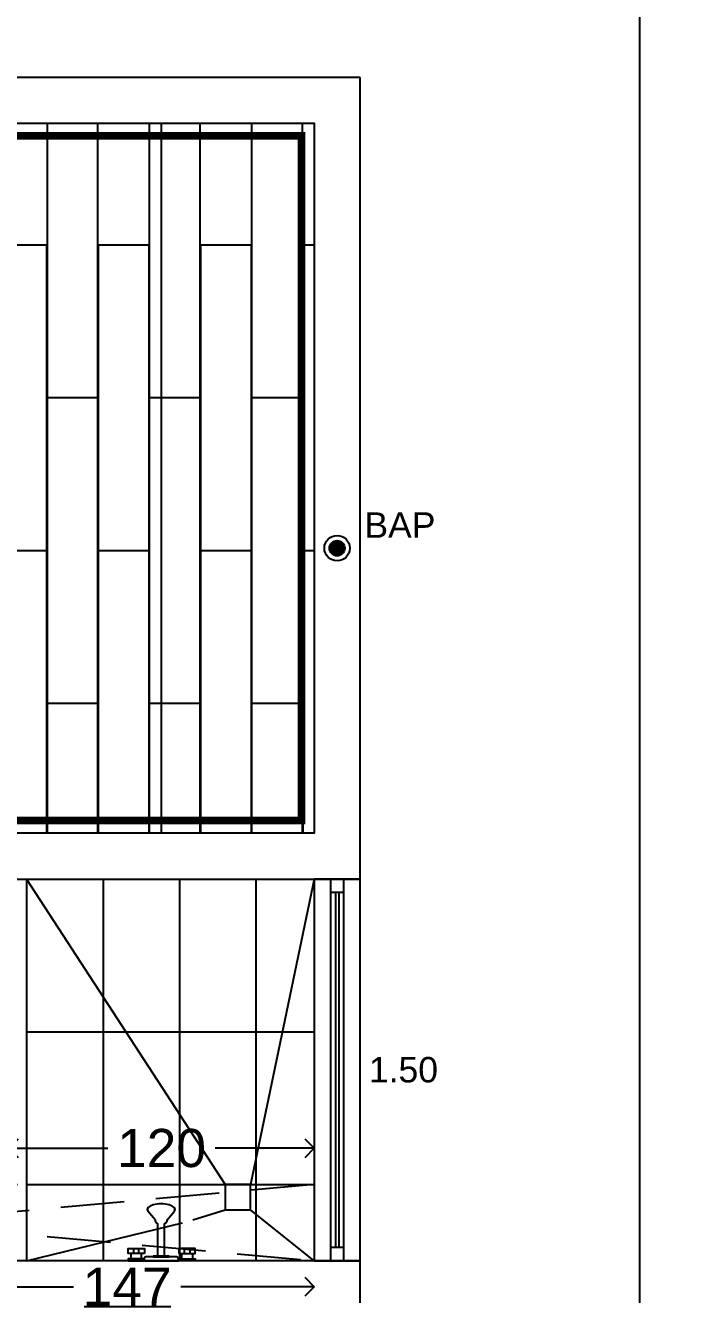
# Model space of a CAD drawing. Header units: metres. Extents: x 116 to 542, y -164 to 56.
# Drawn here: x 506.679 to 509.246, y -86.693 to -81.706 of the extents above; entities that cross this region are included whole.
import ezdxf

# ---------------------------------------------------------------- set-up
doc = ezdxf.new("R2010")
doc.units = ezdxf.units.M
doc.header["$PDMODE"] = 35
doc.linetypes.add('AR-169$0$HIDDEN', pattern=[0.375, 0.25, -0.125])
doc.linetypes.add('HIDDEN2', pattern=[0.1875, 0.125, -0.0625])
for name, color, linetype in [('A-PISO', 30, 'Continuous'), ('AR-169$0$A-BAP', 8, 'Continuous'), ('AR-169$0$A-DIM-VANOS', 8, 'Continuous'), ('AR-169$0$A-ESCALON', 8, 'Continuous'), ('AR-169$0$A-EXTERIOR', 8, 'Continuous'), ('AR-169$0$A-MUEBLES FIJOS', 8, 'Continuous'), ('AR-169$0$A-MUROS', 8, 'Continuous'), ('AR-169$0$A-MUROS BAJOS', 8, 'Continuous'), ('AR-169$0$A-PROY LINTERNILLAS', 8, 'AR-169$0$HIDDEN'), ('AR-169$0$A-VENTANAS', 8, 'Continuous')]:
    doc.layers.add(name, color=color, linetype=linetype)
doc.styles.add('Anot_Arial', font='arial.ttf')
doc.styles.add('AR-169$0$Anot_Arial', font='arial.ttf')
doc.styles.add('AR-169$0$Standard', font='arial.ttf')
doc.dimstyles.new('AR-169$0$VANOS', dxfattribs={"dimtxt": 0.1, "dimasz": 0.05, "dimexe": 0, "dimexo": 0, "dimgap": 0.03, "dimtad": 0, "dimtih": 1, "dimtoh": 1, "dimzin": 0, "dimdsep": 46, "dimtxsty": 'AR-169$0$Standard', "dimblk": 'AR-169$0$_Dot', "dimcen": 0.09, "dimse1": 1, "dimse2": 1, "dimsd1": 1, "dimsd2": 1, "dimclrd": 256, "dimclre": 256, "dimclrt": 256, "dimazin": 0, "dimtfac": 1, "dimtix": 1, "dimtofl": 0, "dimtmove": 2, "dimatfit": 3, "dimldrblk": 'AR-169$0$COTA', "dimfxl": 0, "dimtolj": 1, "dimtzin": 0, "dimlwd": 18, "dimarcsym": 0})
doc.dimstyles.new('DETALLE DE CAMBIOS', dxfattribs={"dimscale": 1.5, "dimtxt": 0.1, "dimasz": 0.05, "dimexe": 0.18, "dimexo": 0.0625, "dimgap": 0.035, "dimtad": 0, "dimtih": 1, "dimtoh": 1, "dimdec": 0, "dimlfac": 100, "dimzin": 0, "dimdsep": 46, "dimtxsty": 'Anot_Arial', "dimblk": 'OPEN90', "dimcen": 0.09, "dimse1": 1, "dimse2": 1, "dimclrd": 1, "dimclre": 4, "dimclrt": 1, "dimadec": 0, "dimazin": 0, "dimtfac": 1, "dimtdec": 0, "dimtix": 1, "dimtofl": 0, "dimtmove": 0, "dimatfit": 3, "dimldrblk": 'OPEN90', "dimfxl": 1, "dimtolj": 1, "dimtzin": 0, "dimarcsym": 0})

# ---------------------------------------------------------------- blocks, each defined once
blk = doc.blocks.new('AR-169$0$MNRLS')
for p, q in [((0.028, 0.12136), (0.008, 0.12136)), ((0.048, 0.11072), (0.028, 0.11072)), ((0.008, 0.07864), (0.028, 0.07864)), ((0.028, 0.08928), (0.048, 0.08928)), ((0.008, -0.07864), (0.028, -0.07864)), ((0.028, -0.08928), (0.048, -0.08928)), ((0.028, -0.12136), (0.008, -0.12136)), ((0.048, -0.11072), (0.028, -0.11072))]:
    blk.add_line(p, q)
for points in [[(0, 0.068), (0.008, 0.068), (0.008, 0.132), (0, 0.132)], [(0.028, 0.068), (0.028, 0.132), (0.048, 0.132), (0.048, 0.068)], [(0, -0.068), (0.008, -0.068), (0.008, -0.132), (0, -0.132)], [(0.028, -0.068), (0.028, -0.132), (0.048, -0.132), (0.048, -0.068)]]:
    blk.add_lwpolyline(points, close=True)
at = {"layer": 'Defpoints', "color": 8}
blk.add_line((0, 0.068), (0, -0.068), dxfattribs=at)
blk = doc.blocks.new('AR-169$0$DSAF')
at = {"ltscale": 0.05}
for p, q in [((440.8631, -200.5216), (440.8631, -200.5249)), ((440.9054, -200.5216), (440.8631, -200.5216)), ((440.9054, -200.5249), (440.9054, -200.5216)), ((440.9054, -200.5249), (440.8631, -200.5249)), ((440.8752, -200.5249), (440.8752, -200.6095)), ((440.8932, -200.5249), (440.8932, -200.6095)), ((440.8683, -200.619), (440.8492, -200.6418)), ((440.9002, -200.619), (440.9193, -200.6418))]:
    blk.add_line(p, q, dxfattribs=at)
blk.add_lwpolyline([(440.8442, -200.5216), (440.9242, -200.5216, 0.414214), (440.9292, -200.5166), (440.9292, -200.5116), (440.8392, -200.5116), (440.8392, -200.5166, 0.414214)], format="xyb", close=True, dxfattribs=at)
for centre, major_axis, ratio, start_param, end_param in [((440.8842, -200.619), (0.016, 0), 0.725306, 2.170044, 3.141593), ((440.8842, -200.619), (0.016, 0), 0.725306, 0, 0.971549), ((440.8843, -200.6457), (0.0363, 0), 0.415274, 2.879781, 6.544996)]:
    blk.add_ellipse(centre, major_axis=major_axis, ratio=ratio, start_param=start_param, end_param=end_param, dxfattribs=at)
blk = doc.blocks.new('*U101')
at = {"color": 0}
for points in [[(0, -0.02), (1.1533, -0.02), (1.1533, 0.02), (0, 0.02)], [(0, -0.02), (0.04, -0.02), (0.04, 0.02), (0, 0.02)], [(1.1533, 0.02), (1.1133, 0.02), (1.1133, -0.02), (1.1533, -0.02)]]:
    blk.add_lwpolyline(points, close=True, dxfattribs=at)
at = {"color": 8}
for points in [[(0.04, 0.005), (1.1133, 0.005)], [(0.04, -0.005), (1.1133, -0.005)]]:
    blk.add_lwpolyline(points, dxfattribs=at)
at = {"style": 'AR-169$0$Anot_Arial', "flags": 1}
for tag, p in [('ESPACIO', (0.1591, 0.4028)), ('TIPO', (0.1591, 0.3233)), ('NUMERO', (0.1591, 0.2487)), ('MATERIAL', (0.1591, 0.1668))]:
    blk.add_attdef(tag, p, '', height=0.0625, dxfattribs=at)
blk = doc.blocks.new('*D541')
at = {"layer": 'Defpoints', "color": 0, "transparency": 16777216}
for p in [(507.9942, -85.0604), (507.9942, -86.5604), (508.1648, -86.5604)]:
    blk.add_point(p, dxfattribs=at)
at = {"layer": 'AR-169$0$A-DIM-VANOS', "transparency": 16777216, "insert": (508.1648, -85.8104), "char_height": 0.1, "attachment_point": 5, "style": 'AR-169$0$Standard'}
blk.add_mtext('\\A1;1.50', dxfattribs=at)
blk = doc.blocks.new('AR-169$0$_Dot')
at = {"color": 0, "linetype": 'ByBlock', "lineweight": -2}
blk.add_line((-0.5, 0), (-1, 0), dxfattribs=at)
at = {"color": 0, "linetype": 'ByBlock', "const_width": 0.5}
blk.add_lwpolyline([(-0.25, 0, 1), (0.25, 0, 1)], format="xyb", close=True, dxfattribs=at)
blk = doc.blocks.new('AR-169$0$COTA')
blk.add_line((-2.926, 0), (0, 0))
blk.add_lwpolyline([(-1.414, 0), (-1.414, -0.354), (0, -0.354), (0, 0)], close=True)
blk.add_solid([(-1.414, 0), (-1.414, -0.354), (0, 0), (0, -0.354)])
blk = doc.blocks.new('_Open90')
at = {"color": 0, "linetype": 'ByBlock', "lineweight": -2}
for p, q in [((0, 0), (-1, 0)), ((-0.5, 0.5), (0, 0)), ((0, 0), (-0.5, -0.5))]:
    blk.add_line(p, q, dxfattribs=at)
blk = doc.blocks.new('*D640')
at = {"layer": 'A-PISO', "color": 1, "lineweight": -2, "ltscale": 100, "transparency": 16777216}
for p, q in [((506.4192, -86.6624), (506.8681, -86.6624)), ((507.7392, -86.6624), (507.2904, -86.6624))]:
    blk.add_line(p, q, dxfattribs=at)
at = {"layer": 'Defpoints', "color": 0, "ltscale": 100, "transparency": 16777216}
for p in [(507.8142, -86.6624), (506.3442, -86.7404), (507.8142, -86.7404)]:
    blk.add_point(p, dxfattribs=at)
at = {"layer": 'A-PISO', "color": 1, "lineweight": -2, "ltscale": 100, "transparency": 16777216, "xscale": 0.07500000000000001, "yscale": 0.07500000000000001, "zscale": 0.07500000000000001, "rotation": 180}
blk.add_blockref('_Open90', (506.3442, -86.6624), dxfattribs=at)
at = {"layer": 'A-PISO', "color": 1, "lineweight": -2, "ltscale": 100, "transparency": 16777216, "xscale": 0.07500000000000001, "yscale": 0.07500000000000001, "zscale": 0.07500000000000001}
blk.add_blockref('_Open90', (507.8142, -86.6624), dxfattribs=at)
at = {"layer": 'A-PISO', "color": 1, "ltscale": 100, "transparency": 16777216, "insert": (507.0792, -86.6624), "char_height": 0.15, "attachment_point": 5, "style": 'Anot_Arial'}
blk.add_mtext('\\A1;147', dxfattribs=at)
blk = doc.blocks.new('*D643')
at = {"layer": 'A-PISO', "color": 1, "lineweight": -2, "ltscale": 100, "transparency": 16777216}
for p, q in [((506.6892, -86.1184), (507.0033, -86.1184)), ((507.7392, -86.1184), (507.4251, -86.1184))]:
    blk.add_line(p, q, dxfattribs=at)
at = {"layer": 'Defpoints', "color": 0, "ltscale": 100, "transparency": 16777216}
for p in [(506.6142, -86.1184), (507.8142, -86.1184), (507.8142, -86.5604)]:
    blk.add_point(p, dxfattribs=at)
at = {"layer": 'A-PISO', "color": 1, "lineweight": -2, "ltscale": 100, "transparency": 16777216, "xscale": 0.07500000000000001, "yscale": 0.07500000000000001, "zscale": 0.07500000000000001, "rotation": 180}
blk.add_blockref('_Open90', (506.6142, -86.1184), dxfattribs=at)
at = {"layer": 'A-PISO', "color": 1, "lineweight": -2, "ltscale": 100, "transparency": 16777216, "xscale": 0.07500000000000001, "yscale": 0.07500000000000001, "zscale": 0.07500000000000001}
blk.add_blockref('_Open90', (507.8142, -86.1184), dxfattribs=at)
at = {"layer": 'A-PISO', "color": 1, "ltscale": 100, "transparency": 16777216, "insert": (507.2142, -86.1184), "char_height": 0.15, "attachment_point": 5, "style": 'Anot_Arial'}
blk.add_mtext('\\A1;120', dxfattribs=at)

msp = doc.modelspace()

# ---------------------------------------------------------------- hatches: boundary and pattern name
at = {"layer": 'AR-169$0$A-BAP'}
h = msp.add_hatch(color=256, dxfattribs=at)
h.dxf.hatch_style = 1
edge = h.paths.add_edge_path()
edge.add_arc((507.9042, -83.7604), 0.03, -180, 180)

# ---------------------------------------------------------------- linework, layer by layer
at = {"color": 30, "linetype": 'HIDDEN2', "const_width": 0.03}
msp.add_lwpolyline([(502.7942, -84.9508), (502.7942, -82.1404), (504.4442, -82.1404), (507.7642, -82.1404), (507.7642, -84.8304), (503.5943, -84.8304), (503.5943, -84.9428)], dxfattribs=at)
msp.add_circle((496.5529, -118.4388), 45.3176)
at = {"layer": 'A-PISO'}
for p, q in [((506.6842, -85.0604), (506.6842, -86.5604)), ((506.6842, -85.0604), (507.8142, -85.0604)), ((506.9842, -85.0604), (506.9842, -86.5604)), ((507.2842, -85.0604), (507.2842, -86.5604)), ((507.5842, -85.0604), (507.5842, -86.5604)), ((507.8142, -85.0604), (507.8142, -86.5604)), ((506.6842, -85.6604), (507.8142, -85.6604)), ((506.6842, -86.2604), (507.8142, -86.2604))]:
    msp.add_line(p, q, dxfattribs=at)
for points in [[(503.6443, -84.9704), (502.7442, -84.9704), (502.7442, -82.0904), (507.8142, -82.0904), (507.8142, -84.8804), (503.6443, -84.8804), (503.6443, -84.9704)], [(503.6443, -84.9704), (502.7442, -84.9704), (502.7442, -82.0904), (507.8142, -82.0904), (507.8142, -84.8804), (503.6443, -84.8804), (503.6443, -84.9704)], [(506.7642, -82.0904), (506.7642, -83.1689), (506.9642, -83.1689), (506.9642, -82.0904)], [(507.1662, -82.0904), (507.1662, -83.1689), (507.3662, -83.1689), (507.3662, -82.0904)], [(507.5682, -82.0904), (507.5682, -83.1689), (507.7682, -83.1689), (507.7682, -82.0904)], [(507.8142, -82.5694), (507.7692, -82.5694), (507.7692, -83.7694), (507.8142, -83.7694)], [(506.7632, -84.8804), (506.7632, -83.7704), (506.5632, -83.7704), (506.5632, -84.8804)], [(507.1652, -84.8804), (507.1652, -83.7704), (506.9652, -83.7704), (506.9652, -84.8804)], [(507.5672, -84.8804), (507.5672, -83.7704), (507.3672, -83.7704), (507.3672, -84.8804)], [(507.8142, -83.7704), (507.7692, -83.7704), (507.7692, -84.8804)], [(506.9642, -84.8804), (506.9642, -84.3709), (506.7642, -84.3709), (506.7642, -84.8804)], [(507.3662, -84.8804), (507.3662, -84.3709), (507.1662, -84.3709), (507.1662, -84.8804)], [(507.7682, -84.8804), (507.7682, -84.3709), (507.5682, -84.3709), (507.5682, -84.8804)]]:
    msp.add_lwpolyline(points, dxfattribs=at)
for points in [[(506.7632, -82.5694), (506.5632, -82.5694), (506.5632, -83.7694), (506.7632, -83.7694)], [(507.1652, -82.5694), (506.9652, -82.5694), (506.9652, -83.7694), (507.1652, -83.7694)], [(507.5672, -82.5694), (507.3672, -82.5694), (507.3672, -83.7694), (507.5672, -83.7694)], [(506.9642, -83.1699), (506.7642, -83.1699), (506.7642, -84.3699), (506.9642, -84.3699)], [(507.3662, -83.1699), (507.1662, -83.1699), (507.1662, -84.3699), (507.3662, -84.3699)], [(507.7682, -83.1699), (507.5682, -83.1699), (507.5682, -84.3699), (507.7682, -84.3699)]]:
    msp.add_lwpolyline(points, close=True, dxfattribs=at)
at = {"layer": 'AR-169$0$A-BAP'}
for radius in [0.05, 0.03]:
    msp.add_circle((507.9042, -83.7604), radius, dxfattribs=at)
at = {"layer": 'AR-169$0$A-ESCALON', "color": 8}
for p, q in [((506.6842, -85.0604), (507.4642, -86.2604)), ((507.8142, -85.0604), (507.5642, -86.2604)), ((507.3367, -86.3996), (507.4642, -86.3604)), ((507.8142, -86.5604), (507.5642, -86.3604)), ((506.6842, -86.5604), (507.2965, -86.412))]:
    msp.add_line(p, q, dxfattribs=at)
msp.add_lwpolyline([(506.6842, -85.0604), (506.6842, -86.5604)], dxfattribs=at)
msp.add_lwpolyline([(507.5642, -86.2604), (507.4642, -86.2604), (507.4642, -86.3604), (507.5642, -86.3604)], close=True, dxfattribs=at)
at = {"layer": 'AR-169$0$A-EXTERIOR', "color": 8, "linetype": 'Continuous'}
msp.add_lwpolyline([(499.5942, -92.7104), (499.5942, -98.7104), (509.0942, -98.7104), (509.0942, -79.8604)], dxfattribs=at)
at = {"layer": 'AR-169$0$A-MUEBLES FIJOS'}
msp.add_lwpolyline([(507.2142, -84.8804), (507.2142, -82.0904)], dxfattribs=at)
at = {"layer": 'AR-169$0$A-MUROS'}
msp.add_lwpolyline([(507.9942, -81.9104), (504.4442, -81.9104), (504.4442, -82.0904), (507.8142, -82.0904), (507.8142, -84.8804), (503.6443, -84.8804), (503.6443, -85.0604), (507.9942, -85.0604)], close=True, dxfattribs=at)
msp.add_lwpolyline([(504.5242, -86.5604), (504.5242, -85.8604), (504.3442, -85.8604), (504.3442, -86.5604), (503.9442, -86.5604), (503.9442, -89.9104), (505.1242, -89.9104), (505.1242, -89.7304), (504.1242, -89.7304), (504.1242, -86.7404), (507.9942, -86.7404), (507.9942, -86.5604), (504.5242, -86.5604)], dxfattribs=at)
at = {"layer": 'AR-169$0$A-MUROS BAJOS'}
msp.add_lwpolyline([(507.9942, -85.0604), (507.8142, -85.0604), (507.8142, -86.5604), (507.9942, -86.5604)], close=True, dxfattribs=at)
at = {"layer": 'AR-169$0$A-PROY LINTERNILLAS'}
msp.add_lwpolyline([(507.8142, -86.5604), (504.5242, -86.5604), (504.5236, -86.2604), (507.8142, -86.2604)], close=True, dxfattribs=at)
for points in [[(504.5236, -86.2604), (507.8142, -86.5604)], [(507.8142, -86.2604), (504.5242, -86.5604)]]:
    msp.add_lwpolyline(points, dxfattribs=at)

# ---------------------------------------------------------------- block references
at = {"layer": 'AR-169$0$A-MUEBLES FIJOS', "xscale": 1.5, "yscale": 1.5, "zscale": 1.5, "rotation": 179.9999947260214}
msp.add_blockref('AR-169$0$DSAF', (1168.5392, -387.3279), dxfattribs=at)
at = {"layer": 'AR-169$0$A-MUEBLES FIJOS', "xscale": -1, "rotation": 269.9999947263158}
msp.add_blockref('AR-169$0$MNRLS', (507.2147, -86.5604), dxfattribs=at)
at = {"layer": 'AR-169$0$A-VENTANAS', "ltscale": 0.18, "xscale": 1.300600813040662, "yscale": 1.300600813040662, "zscale": 1.300600813040662, "rotation": 270}
msp.add_blockref('*U101', (507.9042, -85.0604), dxfattribs=at)

# ---------------------------------------------------------------- texts
at = {"layer": 'AR-169$0$A-BAP', "style": 'AR-169$0$Standard'}
msp.add_text('BAP', height=0.1, dxfattribs=at).set_placement((508.0113, -83.7194))

# ---------------------------------------------------------------- dimensions: what is measured, and where the dimension line sits
at = {"layer": 'A-PISO', "ltscale": 100}
for base, p1, p2, picture, middle in [((507.8142, -86.1184), (506.6142, -86.1184), (507.8142, -86.5604), '*D643', (507.2142, -86.1184)), ((507.8142, -86.6624), (506.3442, -86.7404), (507.8142, -86.7404), '*D640', (507.0792, -86.6624))]:
    dim = msp.add_linear_dim(base=base, p1=p1, p2=p2, dimstyle='DETALLE DE CAMBIOS', dxfattribs=at)
    dim.commit()
    dim.dimension.update_dxf_attribs({"geometry": picture, "text_midpoint": middle})
at = {"layer": 'AR-169$0$A-DIM-VANOS'}
dim = msp.add_linear_dim(base=(508.1648, -86.5604), p1=(507.9942, -85.0604), p2=(507.9942, -86.5604), angle=90, dimstyle='AR-169$0$VANOS', dxfattribs=at)
dim.commit()
dim.dimension.update_dxf_attribs({"geometry": '*D541', "text_midpoint": (508.1648, -85.8104)})

doc.saveas('drawing.dxf')
